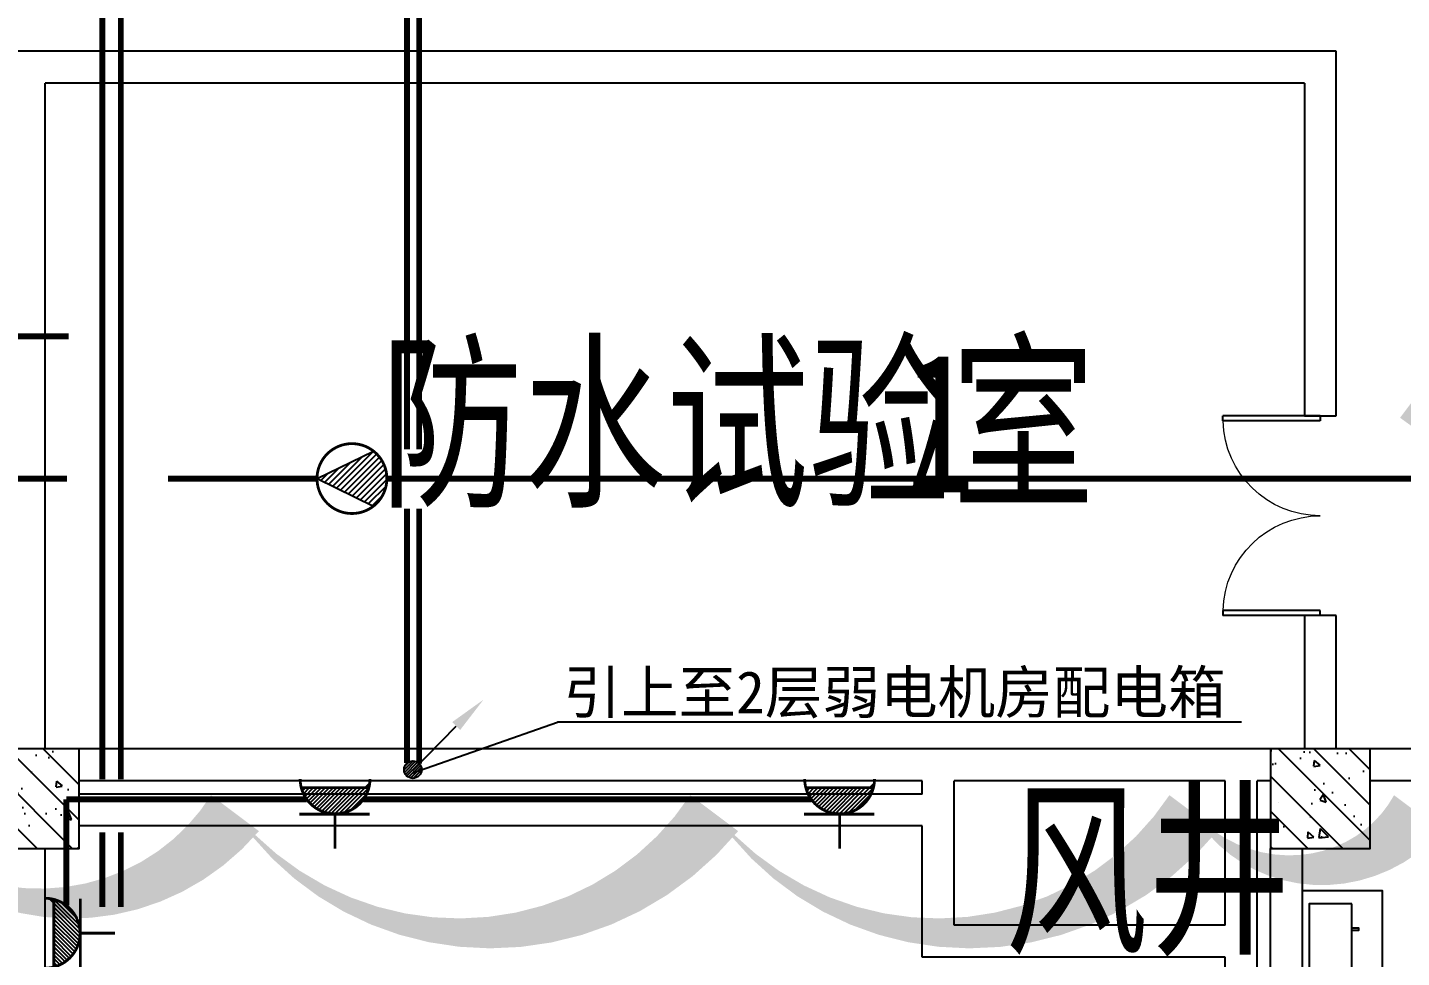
# Model space of a CAD drawing. Header units: millimetres. Extents: x -633009578 to 5705885, y -633235091 to 2571734.
# Drawn here: x 2892207 to 2902530, y 2068141 to 2075128 of the extents above; entities that cross this region are included whole.
import ezdxf

# ---------------------------------------------------------------- set-up
doc = ezdxf.new("R2010")
doc.units = ezdxf.units.MM
doc.header["$LTSCALE"] = 1000
doc.header["$MEASUREMENT"] = 0
doc.layers.get('0').update_dxf_attribs({"color": 9})
for name, color, linetype in [('3T_WOOD', 21, 'Continuous'), ('A-COLUM(柱)', 255, 'Continuous'), ('A-DOOR(门）', 4, 'Continuous'), ('A-LVTY(厨卫)', 8, 'Continuous'), ('A-TEXT(房间)', 243, 'Continuous'), ('A-WALL(墙)', 255, 'Continuous'), ('DIM_MODI', 6, 'Continuous'), ('电-弱电平面-箭头', 3, 'Continuous'), ('电-强电平面-标注', 3, 'Continuous'), ('电-强电平面-线缆', 3, 'Continuous'), ('设备-插座', 3, 'Continuous'), ('设备-照明', 3, 'Continuous'), ('设备-箱柜', 3, 'Continuous')]:
    doc.layers.add(name, color=color, linetype=linetype)
doc.styles.add('_TCH', font='simhei.ttf', dxfattribs={"width": 0.75, "bigfont": 'hztxt.shx'})
doc.styles.add('ELEC-DIM', font='simhei.ttf')
doc.styles.add('IDQSTYLE', font='simhei.ttf', dxfattribs={"width": 0.707, "bigfont": 'hztxt.shx'})

# ---------------------------------------------------------------- blocks, each defined once
blk = doc.blocks.new('开水器aaa')
at = {"layer": 'A-LVTY(厨卫)'}
for points in [[(7453607.282514825, -191465.6006925891), (7454607.282514825, -191465.6006925891), (7454607.282514825, -192065.6006983465), (7453607.282514825, -192065.6006983465)], [(7454507.282514825, -191836.1650642345), (7454507.282514825, -191516.1650642345), (7453707.282514825, -191516.1650642345), (7453707.282514825, -191836.1650642345)], [(7453887.282514825, -191836.1650642345), (7453887.282514825, -191886.1650642345), (7453907.282514825, -191886.1650642345), (7453907.282514825, -191836.1650642345)], [(7454327.282514825, -191836.1650642345), (7454327.282514825, -191886.1650642345), (7454307.282514825, -191886.1650642345), (7454307.282514825, -191836.1650642345)]]:
    blk.add_lwpolyline(points, close=True, dxfattribs=at)
blk = doc.blocks.new('$DorLib2D$00000002')
for p, q in [((-0.5, -5.684341886080802e-17), (-0.5000000000000007, 0.4875)), ((-0.4750000000000007, 0.4875), (-0.5000000000000007, 0.4875)), ((-0.475, -2.842170943040401e-17), (-0.4750000000000007, 0.4875)), ((0.475, -2.842170943040401e-17), (0.4750000000000007, 0.4875)), ((0.4750000000000007, 0.4875), (0.5000000000000007, 0.4875)), ((0.5, -5.684341886080802e-17), (0.5000000000000007, 0.4875)), ((-0.5, -5.684341886080802e-17), (-0.475, -2.842170943040401e-17)), ((0.5, -5.684341886080802e-17), (0.475, -2.842170943040401e-17))]:
    blk.add_line(p, q)
at = {"lineweight": 13}
for centre, start, end in [((-0.4875, -4.263256414560601e-17), 0, 88.53071641864632), ((0.4875, -4.263256414560601e-17), 91.4692835813537, 180)]:
    blk.add_arc(centre, 0.4875, start, end, dxfattribs=at)
blk = doc.blocks.new('_FZH')
h = blk.add_hatch()
h.set_pattern_fill('钢筋混凝土', color=256, scale=0.1, style=0)
h.set_pattern_definition([(45, (0, 0), (-0.1767766952966369, 0.1767766952966369), []), (50, (0, 0), (0.7172601826007535, -0.06275213498259512), [0.07500000000000001, -0.8250000000000001]), (355, (0, 0), (-0.138751333613, 0.7521921337000119), [0.06, -0.66]), (100.4514, (0.05977168000000001, -0.00522934), (0.5785093817140216, 0.6894395420609536), [0.06374019, -0.701142112]), (46.1842, (0, 0.2), (1.067241048625645, -0.1655190143290181), [0.1125, -1.2375]), (96.6356, (0.088936745, 0.186206693), (0.9346627055487033, 0.9741178709004418), [0.095610288, -1.051713]), (351.1842, (0, 0.2), (0.9346619451336272, 0.9741186009253247), [0.09000000000000001, -0.9900000000000001]), (21, (0.1, 0.15), (0.5969070521184617, -0.4026188906653388), [0.07500000000000001, -0.8250000000000001]), (326, (0.1, 0.15), (0.2433153319215824, 0.7251500450468529), [0.06, -0.66]), (71.4514, (0.149742233, 0.116448394), (0.84022262858149, 0.3225304967099524), [0.06374019, -0.701142112]), (37.50000000000001, (0, 0), (0.01215985531729062, 0.3328938538313115), [0, -0.652, 0, -0.67, 0, -0.6625000000000001]), (7.499999999999999, (0, 0), (0.2630695374421486, 0.3944117118823603), [0, -0.382, 0, -0.637, 0, -0.2525]), (-32.5, (-0.223, 0), (0.533822436172409, -0.02255487173437976), [0, -0.25, 0, -0.78, 0, -1.035]), (-42.5, (-0.323, 0), (0.5831861693423862, 0.1001049823323177), [0, -0.325, 0, -0.518, 0, -0.735])])
h.paths.add_polyline_path([(-0.5, -0.5), (0.5, -0.5), (0.5, 0.5), (-0.5, 0.5)])
blk.add_lwpolyline([(-0.5, -0.5), (0.5, -0.5), (0.5, 0.5), (-0.5, 0.5)], close=True)
blk = doc.blocks.new('9-29-1')
at = {"layer": 'A-WALL(墙)'}
for p, q in [((1246160.59828831, 1396972.113137888), (1236220.598288398, 1396972.113137888)), ((1246160.598288337, 1394232.113138024), (1246160.59828831, 1396972.113137888)), ((1236460.598288312, 1391732.113137878), (1236460.598288309, 1396732.113137888)), ((1245920.598288406, 1396732.113137888), (1236460.598288309, 1396732.113137888)), ((1245920.598288406, 1396732.113137888), (1245920.598288363, 1394232.113138024)), ((1245920.598288363, 1394232.113138024), (1246160.598288337, 1394232.113138024)), ((1246160.598288351, 1392732.113137516), (1245920.598288363, 1392732.113137516)), ((1245920.598288363, 1392732.113137516), (1245920.598288406, 1391732.113138244)), ((1246160.598288357, 1391732.113137868), (1246160.598288351, 1392732.113137516)), ((1243170.598288338, 1391732.113137865), (1236715.598287918, 1391732.113137811)), ((1245445.598288412, 1391732.113137865), (1243170.598288338, 1391732.113137865)), ((1245665.598288569, 1391732.113138209), (1245445.598288412, 1391732.113137865)), ((1249130.59828824, 1391732.113137951), (1246415.598287918, 1391732.113137761)), ((1243050.598287363, 1391492.113137877), (1236715.598287918, 1391492.113137811)), ((1243050.598287363, 1391392.113137877), (1243050.598287363, 1391492.113137877)), ((1243290.598288338, 1391272.113137865), (1243290.598288799, 1391492.113137837)), ((1245325.59828822, 1391492.113137837), (1243290.598288799, 1391492.113137837)), ((1245325.598288221, 1390407.113137807), (1245325.59828822, 1391492.113137837)), ((1245565.598288413, 1390287.113137871), (1245565.59828859, 1391492.113137479)), ((1245665.598288498, 1391492.113137479), (1245565.59828859, 1391492.113137479)), ((1248890.598288448, 1391492.113137951), (1246415.598287918, 1391492.113137892)), ((1243050.598287363, 1391392.113137877), (1236715.598287918, 1391392.113137843)), ((1243290.598288332, 1390407.113137807), (1243290.598288338, 1391272.113137865)), ((1243050.598288329, 1391152.113137876), (1236715.598287918, 1391152.113137845)), ((1243050.59828833, 1390167.11313803), (1243050.598288329, 1391152.113137876)), ((1236460.598288359, 1387077.11314359), (1236460.598288329, 1390982.113138146)), ((1245665.59828841, 1389257.113137863), (1245665.5982883, 1390982.113138146)), ((1245905.598288288, 1389377.113137867), (1245905.598288458, 1390982.113138146)), ((1245325.598288221, 1390407.113137807), (1243290.598288332, 1390407.113137807)), ((1245565.598288417, 1382357.113137866), (1245565.598288413, 1390287.113137871)), ((1245325.598288448, 1390167.11313803), (1243050.59828833, 1390167.11313803)), ((1245325.598288452, 1382357.113138136), (1245325.598288448, 1390167.11313803))]:
    blk.add_line(p, q, dxfattribs=at)
at = {"layer": 'DIM_MODI'}
blk.add_lwpolyline([(1235187.021176572, 1398297.696445105, 0, 450, 0.5), (1235187.021176572, 1395897.696445105, 0, 450, 0.5), (1235187.021176572, 1393047.696445105, 0, 450, 0.5), (1235187.021176572, 1391248.290834046, 0, 450, 0.5), (1237887.021176572, 1391248.290834046, 0, 450, 0.5), (1241487.021176572, 1391248.290834046, 0, 450, 0.5), (1245087.021176572, 1391248.290834046, 0, 450, 0.5), (1246774.624405961, 1391248.290834046, 0, 450, 0.5), (1246774.624405961, 1394398.290834046, 0, 450, 0.5), (1246774.624405961, 1397548.290834046, 0, 450, 0.5), (1246774.624405961, 1398297.696445105, 0, 450, 0.5), (1244374.624405961, 1398297.696445105, 0, 450, 0.5), (1241674.624405961, 1398297.696445105, 0, 450, 0.5), (1240174.624405961, 1398297.696445105, 0, 450, 0.5), (1238374.624405961, 1398297.696445105, 0, 450, 0.5)], format="xyseb", close=True, dxfattribs=at)
at = {"layer": 'A-COLUM(柱)', "xscale": 750, "yscale": 750, "zscale": 750, "rotation": 270}
for p in [(1236340.598288357, 1391357.113137866), (1246040.598288357, 1391357.113137864)]:
    blk.add_blockref('_FZH', p, dxfattribs=at)
at = {"layer": 'A-DOOR(门）', "extrusion": (0, 0, -1), "xscale": 1500, "yscale": 1500, "zscale": 1500, "rotation": 270}
blk.add_blockref('$DorLib2D$00000002', (-1246040.598288357, 1393482.113137866), dxfattribs=at)
at = {"layer": 'A-LVTY(厨卫)', "rotation": 89.99999999999993}
blk.add_blockref('开水器aaa', (1054439.99759585, -6063940.169376969), dxfattribs=at)
at = {"layer": 'A-TEXT(房间)', "style": '_TCH', "width": 0.75}
for s, p in [('防水试验室', (1238975.103195362, 1393658.210642227)), ('1', (1242912.603195362, 1393658.210642227)), ('风井', (1243670.675826562, 1390299.642954082))]:
    blk.add_text(s, height=1050, dxfattribs=at).set_placement(p)
blk = doc.blocks.new('*X164')
at = {"color": 0, "linetype": 'Continuous'}
for p, q in [((159.595646846908, 156.7672197221619), (159.6233466819307, 156.7949195571846)), ((159.6640079704214, 156.5527381332005), (159.9061893944054, 156.7949195571846)), ((159.747532531186, 156.3534199814905), (160.18903210688, 156.7949195571846)), ((159.8446775338837, 156.1677222717137), (160.4718748193546, 156.7949195571846)), ((159.9544025265515, 155.9946045519069), (160.7547175318292, 156.7949195571846)), ((160.0760273856543, 155.833386698535), (161.0375602443038, 156.7949195571846)), ((160.2091522122192, 155.6836688126253), (161.3204029567785, 156.7949195571846)), ((160.3536147760518, 155.5452886639833), (161.6032456692531, 156.7949195571846)), ((160.5094741859558, 155.4183053614127), (161.8860883817277, 156.7949195571846)), ((160.6770167777584, 155.3030052407406), (162.1689310942023, 156.7949195571846)), ((160.8567856433337, 155.1999313938414), (162.451773806677, 156.7949195571846)), ((161.0496413096342, 155.1099443476672), (162.7346165191516, 156.7949195571846)), ((161.2568708631404, 155.0343311886988), (163.0174592316262, 156.7949195571846)), ((161.4803825063601, 154.9750001194438), (163.3003019441008, 156.7949195571846)), ((161.7230685552892, 154.9348434558983), (163.5831446565754, 156.7949195571846)), ((161.9895441276247, 154.9184763157592), (163.86598736905, 156.7949195571846)), ((162.2878715788766, 154.9339610545365), (164.4937876543064, 157.1398771299663)), ((162.6346011340941, 154.9978478972794), (164.4299008115636, 156.7931475747489)), ((163.0778250055067, 155.1582290562173), (164.2695196526256, 156.3499237033363))]:
    blk.add_line(p, q, dxfattribs=at)
blk = doc.blocks.new('HC000134')
at = {"color": 0, "linetype": 'Continuous', "const_width": 0.2}
blk.add_lwpolyline([(-2.5, 5, 0.198912367379654), (-1.767766952966213, 3.232233047033674, 0.1989123673796558), (-4.592273826913179e-16, 2.5, 0.1989123673796559), (1.767766952966213, 3.232233047033674, 0.1989123673796541), (2.5, 4.999999999999999)], format="xyb", dxfattribs=at)
for points in [[(-2.421006983541702, 4.37652170395188), (2.421006983541702, 4.37652170395188)], [(-2.549372027147456, 2.476391871554483), (2.483025305961291, 2.476391871554483)], [(0, 2.5), (0, 0)]]:
    blk.add_lwpolyline(points, dxfattribs=at)
at = {"color": 0, "linetype": 'Continuous'}
blk.add_blockref('*X164', (-162.0093508556101, -152.4183978532327), dxfattribs=at)
at = {"color": 0, "style": 'IDQSTYLE', "width": 0.7}
blk.add_attdef('PSFHATT', (4.500000010000001, 0), '', height=2.5, dxfattribs=at)
blk = doc.blocks.new('*X130')
at = {"color": 0, "linetype": 'Continuous'}
for p, q in [((192.587376364835, 446.7215535232801), (193.8713933576327, 448.0055705160779)), ((192.6509968705344, 446.3609099602676), (194.2320369206452, 447.9419500103785)), ((192.6864539319484, 447.2448951591055), (193.3480517218074, 447.9064929489645)), ((192.7889704286661, 446.0746194496875), (194.5183274312254, 447.8039764522467)), ((192.9823694457329, 445.8437543980423), (194.7491924828706, 447.61057743518)), ((193.2275231399996, 445.664644023597), (194.9283028573159, 447.3654237409133)), ((193.5311577474, 445.5440145622856), (195.0489323186273, 447.0617891335129)), ((193.9202347052458, 445.5088274514194), (195.0841194294935, 446.6727121756671)), ((194.6075199946775, 445.7718486721392), (194.8210982087737, 445.9854268862354))]:
    blk.add_line(p, q, dxfattribs=at)
blk = doc.blocks.new('HC001441')
at = {"color": 0, "linetype": 'Continuous'}
blk.add_line((0, -0.05776119327242668), (3.105492900474815, 3.117216328523909), dxfattribs=at)
blk.add_lwpolyline([(3.105492900474815, 3.117216328523909, 0.8, 0, 0), (5.057392361378561, 5.003787405167827, 0, 0, 0)], format="xyseb", dxfattribs=at)
blk.add_circle((0, 0), 0.625, dxfattribs=at)
at = {"color": 0, "linetype": 'Continuous', "xscale": 0.5, "yscale": 0.5, "zscale": 0.5}
blk.add_blockref('*X130', (-96.91845018383279, -223.3780232566237), dxfattribs=at)
at = {"color": 0, "style": 'IDQSTYLE', "width": 0.7}
blk.add_attdef('PSFHATT', (7.057392361378561, -0.62500001), '', height=2.5, dxfattribs=at)
blk = doc.blocks.new('*X108')
at = {"color": 0}
for p, q in [((136.9442745227961, 111.0641663313685), (139.0673631525579, 113.1872549611303)), ((137.2297022114799, 110.9253299513403), (139.8744412620303, 113.5700690018908)), ((137.5151299001637, 110.7864935713122), (140.0984677542244, 113.3698314253729)), ((137.8005575888474, 110.647657191284), (140.296945436022, 113.1440450384586)), ((136.3734191454286, 111.3418390914248), (137.4151954540143, 112.3836154000105)), ((136.6588468341124, 111.2030027113966), (138.2412793032861, 112.7854351805704)), ((138.0859852775312, 110.5088208112558), (140.4692639236895, 112.8920994574141)), ((138.371412966215, 110.3699844312277), (140.613526567314, 112.6120980323267)), ((138.6568406548987, 110.2311480511995), (140.7260447237948, 112.3003521200956)), ((136.0879914567448, 111.480675471453), (136.5891116047425, 111.9817956194506)), ((138.9422683435825, 110.0923116711714), (140.8001002526411, 111.9501435802299)), ((139.2276960322663, 109.9534752911432), (140.8226944263358, 111.5484736852127)), ((139.51312372095, 109.814638911115), (140.7634411569734, 111.0649563471384)), ((139.7985514096338, 109.6758025310869), (140.4970677059702, 110.3743188274233))]:
    blk.add_line(p, q, dxfattribs=at)
blk = doc.blocks.new('HC000092')
at = {"color": 0}
for p, q in [((-2.500000000000142, -1.989519660128281e-13), (1.543345329370851, 1.966744821857574)), ((-2.500000000000142, 1.989519660128281e-13), (1.543345329370851, -1.966744821857574))]:
    blk.add_line(p, q, dxfattribs=at)
at = {"color": 0, "linetype": 'Continuous', "const_width": 0.2}
blk.add_lwpolyline([(-1.7677669529659, -1.767766952965502, 0.1989123673796719), (-1.431228860470851e-13, -2.499999999999062, 0.1989123673796543), (1.767766952965616, -1.767766952965502, 0.1989123673796617), (2.499999999999858, 9.379164112033322e-13, 0.1989123673796613), (1.767766952965616, 1.767766952967264, 0.198912367379653), (-1.416224044503017e-13, 2.500000000000938, 0.1989123673796648), (-1.767766952965899, 1.767766952967265, 0.1989123673796613), (-2.500000000000142, 9.381115404892809e-13, 0.1989123673796762)], format="xyb", close=True, dxfattribs=at)
at = {"color": 0}
blk.add_arc((0, 0), 2.499999999999059, 308.1220102505408, 51.8779897494594, dxfattribs=at)
blk.add_blockref('*X108', (-138.3234359480451, -111.609359304874), dxfattribs=at)
at = {"color": 0, "style": 'IDQSTYLE', "width": 0.7}
blk.add_attdef('PSFHATT', (4.500000009999858, -2.500000009999062), '', height=2.5, dxfattribs=at)

msp = doc.modelspace()

# ---------------------------------------------------------------- linework, layer by layer
at = {"layer": '电-强电平面-标注'}
for p in [(2895103.549496632, 2069529.129469105), (2901328.940712947, 2069908.090750654)]:
    msp.add_line(p, (2896189.512141518, 2069908.090750654), dxfattribs=at)
at = {"layer": '电-强电平面-线缆', "color": 1, "linetype": 'Continuous', "const_width": 45}
for points in [[(2895059.098236861, 2071957.785116293), (2895059.098236212, 2075655.433056647)], [(2895150.025068803, 2071957.785116293), (2895150.025068149, 2075659.433056103)], [(2892770.570009666, 2069478.92560644), (2892770.570003774, 2075600.897443651)], [(2892908.786047957, 2069478.92560644), (2892908.786042064, 2075600.897443651)], [(2885582.594031787, 2071739.136701242), (2892504.342346608, 2071739.136701242)], [(2893264.103357699, 2071739.136701242), (2894382.394031787, 2071739.136701242)], [(2894907.594031787, 2071739.136701242), (2903988.744031787, 2071739.136701242)], [(2895059.098237274, 2069602.563292022), (2895059.098236939, 2071511.84999139)], [(2895150.02506922, 2069597.878905301), (2895150.025068882, 2071511.84999139)], [(2892499.895743424, 2069328.92560644), (2894305.762473793, 2069328.92560644)], [(2892499.895743424, 2068532.293105091), (2892499.895743424, 2069328.92560644)], [(2894731.029013054, 2069328.92560644), (2898096.034007328, 2069328.92560644)], [(2892770.570010675, 2068521.016034781), (2892770.570010468, 2069081.42560644)], [(2892908.786048966, 2068521.016034781), (2892908.78604876, 2069081.42560644)]]:
    msp.add_lwpolyline(points, dxfattribs=at)
at = {"layer": '设备-箱柜', "color": 6}
msp.add_lwpolyline([(2885457.541887883, 2075616.501559137, 15, 15, 0), (2885457.541887883, 2072807.568822437, 15, 15, 0), (2885457.541887883, 2072807.568822437, 45, 45, 0), (2892516.025146471, 2072807.568822437, 45, 45, 0)], format="xyseb", dxfattribs=at)

# ---------------------------------------------------------------- block references
at = {"layer": '3T_WOOD'}
msp.add_blockref('9-29-1', (1655879.395743424, 677977.51603476), dxfattribs=at)
at = {"layer": '电-弱电平面-箭头', "color": 4, "xscale": 105, "yscale": 105, "zscale": 105}
msp.add_blockref('HC001441', (2895102.129733171, 2069553.016031899), dxfattribs=at)
at = {"layer": '设备-插座', "xscale": 105, "yscale": 105, "zscale": 105}
for p in [(2894518.395743424, 2068957.852026024), (2898308.667276959, 2068957.852026024)]:
    msp.add_blockref('HC000134', p, dxfattribs=at)
at = {"layer": '设备-插座', "xscale": 105, "yscale": 105, "zscale": 105, "rotation": 90}
msp.add_blockref('HC000134', (2892864.994031746, 2068324.016034781), dxfattribs=at)
at = {"layer": '设备-照明', "xscale": 105, "yscale": 105, "zscale": 105}
msp.add_blockref('HC000092', (2894644.994031787, 2071739.136701242), dxfattribs=at)

# ---------------------------------------------------------------- texts
at = {"layer": '电-强电平面-标注', "style": 'ELEC-DIM'}
msp.add_text('引上至2层弱电机房配电箱', height=317.2151898734177, dxfattribs=at).set_placement((2896232.955179494, 2069975.590750654))

doc.saveas('drawing.dxf')
